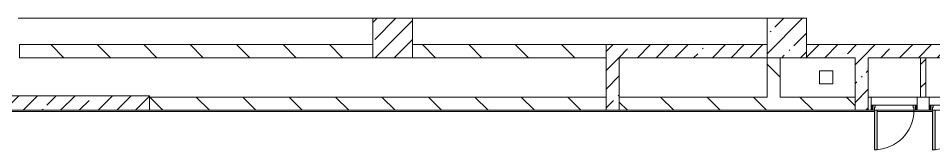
# Model space of a CAD drawing. Header units: millimetres. Extents: x 81682 to 274809, y -8553 to 29000.
# Drawn here: x 190559 to 204497, y 10300 to 12300 of the extents above; entities that cross this region are included whole.
import ezdxf

# ---------------------------------------------------------------- set-up
doc = ezdxf.new("R2010")
doc.units = ezdxf.units.MM
for name, color, linetype, lineweight, true_color in [('A-DOOR-3', 7, 'Continuous', 5, 0xe2e2e2), ('A-DOOR-4', 7, 'Continuous', 5, 0xaaaaaa), ('A-DOOR-FRAM-2', 7, 'Continuous', 5, 0xe2e2e2), ('A-DOOR-FRAM-4', 7, 'Continuous', 5, 0xaaaaaa), ('A-FLOR-2', 7, 'Continuous', 5, 0xaaaaaa)]:
    doc.layers.add(name, color=color, linetype=linetype, lineweight=lineweight, true_color=true_color)
for name, color, linetype, lineweight in [('A-WALL', 7, 'Continuous', 9), ('I-WALL-2', 7, 'Continuous', 5), ('S-COLS-1', 7, 'Continuous', 5)]:
    doc.layers.add(name, color=color, linetype=linetype, lineweight=lineweight)
pattern_1 = [(135, (147798.7, 0), (-353.5534, -353.5534), [])]
pattern_2 = [(45, (147798.7, 0), (-285.1231, 285.1231), []), (45, (148083.8, 0), (-285.1231, 285.1231), [504.031, -100.806, 16.764, -84.042])]
pattern_3 = [(135, (1951.41, 164.685), (-14.14214, -14.14214), []), (225, (1951.41, 164.685), (14.14214, -14.14214), [])]
pattern_4 = [(45, (-171.384, 164.685), (-14.1421, 14.1421), []), (135, (-171.384, 164.685), (-14.1421, -14.1421), [])]

# ---------------------------------------------------------------- blocks, each defined once
blk = doc.blocks.new('BSC_Колонна _Прямоугольная - 600х600-23205375-3_7_3_птичка')
at = {"layer": 'S-COLS-1'}
h = blk.add_hatch(dxfattribs=at)
h.set_pattern_fill('FP_82', color=256, style=0, pattern_type=2)
h.set_pattern_definition([(45, (-54460, -12000), (-285.123, 285.123), []), (45, (-54174.88, -12000), (-285.123, 285.123), [504.031, -100.806, 16.764, -84.042])])
h.paths.add_polyline_path([(-300, -300), (300, -300), (300, 300), (-300, 300)])
for p, q in [((300, 300), (-300, 300)), ((-300, 300), (-300, -300)), ((300, -300), (300, 300)), ((-300, -300), (300, -300))]:
    blk.add_line(p, q, dxfattribs=at)
blk = doc.blocks.new('110_Дверь_СКБ_1Ст - д-18 700x2100h_Технический шкаф ЭОМ и СС-V155-3_7_3_птичка')
at = {"layer": 'A-DOOR-3'}
h = blk.add_hatch(color=256, dxfattribs=at)
h.paths.add_polyline_path([(-312.5, 100), (-312.5, 20), (-277.5, 20), (-277.5, 60), (-287.5, 60), (-292.5, 100)])
h.paths.add_polyline_path([(312.5, 100), (312.5, 60), (302.5, 60), (302.5, 20), (337.5, 20), (337.5, 100)])
at = {"layer": 'A-DOOR-4'}
h = blk.add_hatch(dxfattribs=at)
h.set_pattern_fill('FP_120', color=256, style=0, pattern_type=2)
h.set_pattern_definition(pattern_3)
h.paths.add_polyline_path([(362.5, 100), (337.5, 100), (337.5, 20), (362.5, 20)])
at = {"layer": 'A-DOOR-FRAM-2'}
blk.add_hatch(color=256, dxfattribs=at).paths.add_polyline_path([(272.5, 700), (272.5, 100), (312.5, 100), (312.5, 700)])
at = {"layer": 'A-DOOR-FRAM-4'}
h = blk.add_hatch(dxfattribs=at)
h.set_pattern_fill('FP_121', color=256, style=0, pattern_type=2)
h.set_pattern_definition(pattern_4)
h.paths.add_polyline_path([(-312.5, 100), (-337.5, 100), (-337.5, 20), (-312.5, 20)])
at = {"layer": 'A-DOOR-4'}
for p, q in [((312.5, 700), (272.5, 700)), ((272.5, 700), (272.5, 100)), ((312.5, 100), (312.5, 700)), ((272.5, 100), (312.5, 100))]:
    blk.add_line(p, q, dxfattribs=at)
blk.add_arc((312.5, 100), 600, 90, 180, dxfattribs=at)
at = {"layer": 'A-DOOR-FRAM-4'}
for p, q in [((-312.5, 100), (-337.5, 100)), ((-337.5, 100), (-337.5, 20)), ((-337.5, 20), (-312.5, 20)), ((-287.5, 100), (-312.5, 100)), ((-312.5, 100), (-312.5, 20)), ((-312.5, 20), (-312.5, 100)), ((-312.5, 20), (-277.5, 20)), ((-287.5, 60), (-287.5, 100)), ((-287.5, 100), (272.5, 100)), ((-277.5, 60), (-287.5, 60)), ((-277.5, 20), (-277.5, 60)), ((302.5, 20), (-277.5, 20)), ((312.5, 60), (302.5, 60)), ((302.5, 60), (302.5, 20)), ((302.5, 20), (337.5, 20)), ((312.5, 100), (312.5, 60)), ((337.5, 100), (312.5, 100)), ((337.5, 20), (337.5, 100)), ((362.5, 100), (337.5, 100)), ((337.5, 100), (337.5, 20)), ((337.5, 20), (362.5, 20)), ((362.5, 20), (362.5, 100))]:
    blk.add_line(p, q, dxfattribs=at)
blk = doc.blocks.new('110_Дверь_СКБ_1Ст - д-18 700x2100h_Технический шкаф ЭОМ и СС-V156-3_7_3_птичка')
at = {"layer": 'A-DOOR-3'}
h = blk.add_hatch(color=256, dxfattribs=at)
h.paths.add_polyline_path([(312.5, 100), (312.5, 60), (302.5, 60), (302.5, 20), (337.5, 20), (337.5, 100)])
h.paths.add_polyline_path([(-287.5, 100), (-312.5, 100), (-312.5, 20), (-277.5, 20), (-277.5, 60), (-287.5, 60)])
at = {"layer": 'A-DOOR-4'}
h = blk.add_hatch(dxfattribs=at)
h.set_pattern_fill('FP_120', color=256, style=0, pattern_type=2)
h.set_pattern_definition(pattern_3)
h.paths.add_polyline_path([(362.5, 100), (337.5, 100), (337.5, 20), (362.5, 20)])
at = {"layer": 'A-DOOR-FRAM-2'}
blk.add_hatch(color=256, dxfattribs=at).paths.add_polyline_path([(272.5, 700), (272.5, 100), (312.5, 100), (312.5, 700)])
at = {"layer": 'A-DOOR-FRAM-4'}
h = blk.add_hatch(dxfattribs=at)
h.set_pattern_fill('FP_121', color=256, style=0, pattern_type=2)
h.set_pattern_definition(pattern_4)
h.paths.add_polyline_path([(-312.5, 100), (-337.5, 100), (-337.5, 20), (-312.5, 20)])
at = {"layer": 'A-DOOR-4'}
for p, q in [((312.5, 700), (272.5, 700)), ((272.5, 700), (272.5, 100)), ((312.5, 100), (312.5, 700)), ((272.5, 100), (312.5, 100))]:
    blk.add_line(p, q, dxfattribs=at)
blk.add_arc((312.5, 100), 600, 90, 180, dxfattribs=at)
at = {"layer": 'A-DOOR-FRAM-4'}
for p, q in [((-312.5, 100), (-337.5, 100)), ((-337.5, 100), (-337.5, 20)), ((-337.5, 20), (-312.5, 20)), ((-287.5, 100), (-312.5, 100)), ((-312.5, 100), (-312.5, 20)), ((-312.5, 20), (-312.5, 100)), ((-312.5, 20), (-277.5, 20)), ((-287.5, 60), (-287.5, 100)), ((-287.5, 100), (272.5, 100)), ((-277.5, 60), (-287.5, 60)), ((-277.5, 20), (-277.5, 60)), ((302.5, 20), (-277.5, 20)), ((312.5, 60), (302.5, 60)), ((302.5, 60), (302.5, 20)), ((302.5, 20), (337.5, 20)), ((312.5, 100), (312.5, 60)), ((337.5, 100), (312.5, 100)), ((337.5, 20), (337.5, 100)), ((362.5, 100), (337.5, 100)), ((337.5, 100), (337.5, 20)), ((337.5, 20), (362.5, 20)), ((362.5, 20), (362.5, 100))]:
    blk.add_line(p, q, dxfattribs=at)

msp = doc.modelspace()

# ---------------------------------------------------------------- hatches: boundary and pattern name
at = {"layer": 'I-WALL-2'}
h = msp.add_hatch(dxfattribs=at)
h.set_pattern_fill('FP_78', color=256, style=0, pattern_type=2)
h.set_pattern_definition(pattern_1)
h.paths.add_polyline_path([(199508.7, 11700), (199508.7, 11900), (196558.7, 11900), (196558.7, 11700)])
h.paths.add_polyline_path([(193481.1, 11700), (195958.7, 11700), (195958.7, 11900), (190578.7, 11900), (190578.7, 11700)])
h = msp.add_hatch(dxfattribs=at)
h.set_pattern_fill('FP_75', color=256, style=0, pattern_type=2)
h.set_pattern_definition(pattern_2)
h.paths.add_polyline_path([(201958.7, 11700), (201958.7, 11900), (199508.7, 11900), (199508.7, 11700), (200938.8, 11700)])
h = msp.add_hatch(dxfattribs=at)
h.set_pattern_fill('FP_75', color=256, style=0, pattern_type=2)
h.set_pattern_definition(pattern_2)
h.paths.add_polyline_path([(209758.7, 11700), (213958.7, 11700), (213958.7, 11900), (208558.7, 11900), (208558.7, 11700), (209158.7, 11700)])
h.paths.add_polyline_path([(207138.7, 11700), (207958.7, 11700), (207958.7, 11900), (202558.7, 11900), (202558.7, 11700), (206938.7, 11700)])
h = msp.add_hatch(dxfattribs=at)
h.set_pattern_fill('FP_75', color=256, style=0, pattern_type=2)
h.set_pattern_definition(pattern_2)
h.paths.add_polyline_path([(199508.7, 10900), (199708.7, 10900), (199708.7, 11700), (199508.7, 11700), (199508.7, 11100)])
h = msp.add_hatch(dxfattribs=at)
h.set_pattern_fill('FP_78', color=256, style=0, pattern_type=2)
h.set_pattern_definition(pattern_1)
h.paths.add_polyline_path([(201958.7, 11100), (202158.7, 11100), (202158.7, 11700), (201958.7, 11700), (201958.7, 11221)])
h = msp.add_hatch(dxfattribs=at)
h.set_pattern_fill('FP_75', color=256, style=0, pattern_type=2)
h.set_pattern_definition(pattern_2)
h.paths.add_polyline_path([(203298.7, 10900), (203498.7, 10900), (203498.7, 11700), (203298.7, 11700), (203298.7, 11100)])
h = msp.add_hatch(dxfattribs=at)
h.set_pattern_fill('FP_80', color=256, style=0, pattern_type=2)
h.set_pattern_definition([(45, (147798.7, 0), (-176.7767, 176.7767), [])])
h.paths.add_polyline_path([(204377.9, 11100), (204377.9, 11700), (204297.9, 11700), (204297.9, 11100)])
h = msp.add_hatch(dxfattribs=at)
h.set_pattern_fill('FP_75', color=256, style=0, pattern_type=2)
h.set_pattern_definition(pattern_2)
h.paths.add_polyline_path([(192558.7, 10900), (192558.7, 11120), (190178.7, 11120), (190178.7, 10900)])
h = msp.add_hatch(dxfattribs=at)
h.set_pattern_fill('FP_78', color=256, style=0, pattern_type=2)
h.set_pattern_definition(pattern_1)
h.paths.add_polyline_path([(208958.7, 10900), (208958.7, 11100), (207138.7, 11100), (207138.7, 10900), (208396.4, 10900)])
h.paths.add_polyline_path([(205133.7, 10900), (205306.5, 10900), (205306.5, 11100), (205126.5, 11100), (205126.5, 10900)])
h.paths.add_polyline_path([(206006.5, 10900), (206186.5, 10900), (206186.5, 11100), (206006.5, 11100), (206006.5, 10980)])
h.paths.add_polyline_path([(206938.7, 10900), (206938.7, 11100), (206886.5, 11100), (206886.5, 10900)])
h.paths.add_polyline_path([(204426.5, 10900), (204426.5, 11100), (204246.5, 11100), (204246.5, 10900)])
h.paths.add_polyline_path([(202803.2, 10900), (203298.7, 10900), (203298.7, 11100), (199708.7, 11100), (199708.7, 10900), (200938.8, 10900)])
h.paths.add_polyline_path([(203498.7, 10900), (203546.5, 10900), (203546.5, 11100), (203498.7, 11100), (203498.7, 10980)])
h.paths.add_polyline_path([(197210, 10900), (199508.7, 10900), (199508.7, 11100), (192558.7, 11100), (192558.7, 10900), (193481.1, 10900)])
at = {"layer": 'S-COLS-1'}
h = msp.add_hatch(dxfattribs=at)
h.set_pattern_fill('FP_75', color=256, style=0, pattern_type=2)
h.set_pattern_definition(pattern_2)
h.paths.add_polyline_path([(196558.7, 11700), (196558.7, 12300), (195958.7, 12300), (195958.7, 11700)])

# ---------------------------------------------------------------- linework, layer by layer
at = {"layer": 'A-FLOR-2'}
for p, q in [((195958.7, 12300), (190558.7, 12300)), ((201958.7, 12300), (196558.7, 12300)), ((202758.7, 11500), (202958.7, 11500)), ((202758.7, 11300), (202758.7, 11500)), ((202958.7, 11500), (202958.7, 11300)), ((202958.7, 11300), (202758.7, 11300)), ((203596.5, 10880), (190198.7, 10880)), ((204476.5, 10880), (203636.5, 10880))]:
    msp.add_line(p, q, dxfattribs=at)
at = {"layer": 'A-WALL'}
for p, q in [((199508.7, 11700), (199508.7, 11900)), ((204377.9, 11700), (204297.9, 11700)), ((199508.7, 10900), (199508.7, 11100)), ((199708.7, 10900), (199708.7, 11100)), ((203298.7, 10900), (203298.7, 11100)), ((203498.7, 10900), (203498.7, 11100)), ((204297.9, 11100), (204377.9, 11100))]:
    msp.add_line(p, q, dxfattribs=at)
at = {"layer": 'I-WALL-2'}
for p, q in [((195958.7, 11900), (190578.7, 11900)), ((190578.7, 11900), (190578.7, 11700)), ((195958.7, 11700), (195958.7, 11900)), ((201958.7, 11900), (196558.7, 11900)), ((196558.7, 11900), (196558.7, 11700)), ((207958.7, 11900), (202558.7, 11900)), ((190578.7, 11700), (195958.7, 11700)), ((196558.7, 11700), (199508.7, 11700)), ((199508.7, 11700), (199508.7, 11100)), ((199708.7, 11100), (199708.7, 11700)), ((199708.7, 11700), (201958.7, 11700)), ((201958.7, 11700), (201958.7, 11100)), ((202158.7, 11100), (202158.7, 11700)), ((202558.7, 11700), (203298.7, 11700)), ((203298.7, 11700), (203298.7, 11100)), ((203498.7, 11100), (203498.7, 11700)), ((203498.7, 11700), (204297.9, 11700)), ((204297.9, 11700), (204297.9, 11100)), ((204377.9, 11100), (204377.9, 11700)), ((204377.9, 11700), (205177.9, 11700)), ((192558.7, 11120), (190178.7, 11120)), ((192558.7, 10900), (192558.7, 11120)), ((199508.7, 11100), (192558.7, 11100)), ((201958.7, 11100), (199708.7, 11100)), ((203298.7, 11100), (202158.7, 11100)), ((203498.7, 11100), (204297.9, 11100)), ((203546.5, 10980), (203546.5, 11100)), ((204246.5, 11100), (204246.5, 10980)), ((204377.9, 11100), (205177.9, 11100)), ((204426.5, 10980), (204426.5, 11100)), ((190178.7, 10900), (203546.5, 10900)), ((204246.5, 10900), (204426.5, 10900))]:
    msp.add_line(p, q, dxfattribs=at)
at = {"layer": 'S-COLS-1'}
for p, q in [((196558.7, 12300), (195958.7, 12300)), ((195958.7, 12300), (195958.7, 11900)), ((196558.7, 11900), (196558.7, 12300)), ((195958.7, 11900), (195958.7, 11700)), ((196558.7, 11700), (196558.7, 11900)), ((195958.7, 11700), (196558.7, 11700))]:
    msp.add_line(p, q, dxfattribs=at)

# ---------------------------------------------------------------- block references
at = {"layer": 'A-DOOR-4', "rotation": 180}
for name, p in [('110_Дверь_СКБ_1Ст - д-18 700x2100h_Технический шкаф ЭОМ и СС-V155-3_7_3_птичка', (203909, 11000)), ('110_Дверь_СКБ_1Ст - д-18 700x2100h_Технический шкаф ЭОМ и СС-V156-3_7_3_птичка', (204789, 11000))]:
    msp.add_blockref(name, p, dxfattribs=at)
at = {"layer": 'S-COLS-1'}
msp.add_blockref('BSC_Колонна _Прямоугольная - 600х600-23205375-3_7_3_птичка', (202258.7, 12000), dxfattribs=at)

doc.saveas('drawing.dxf')
